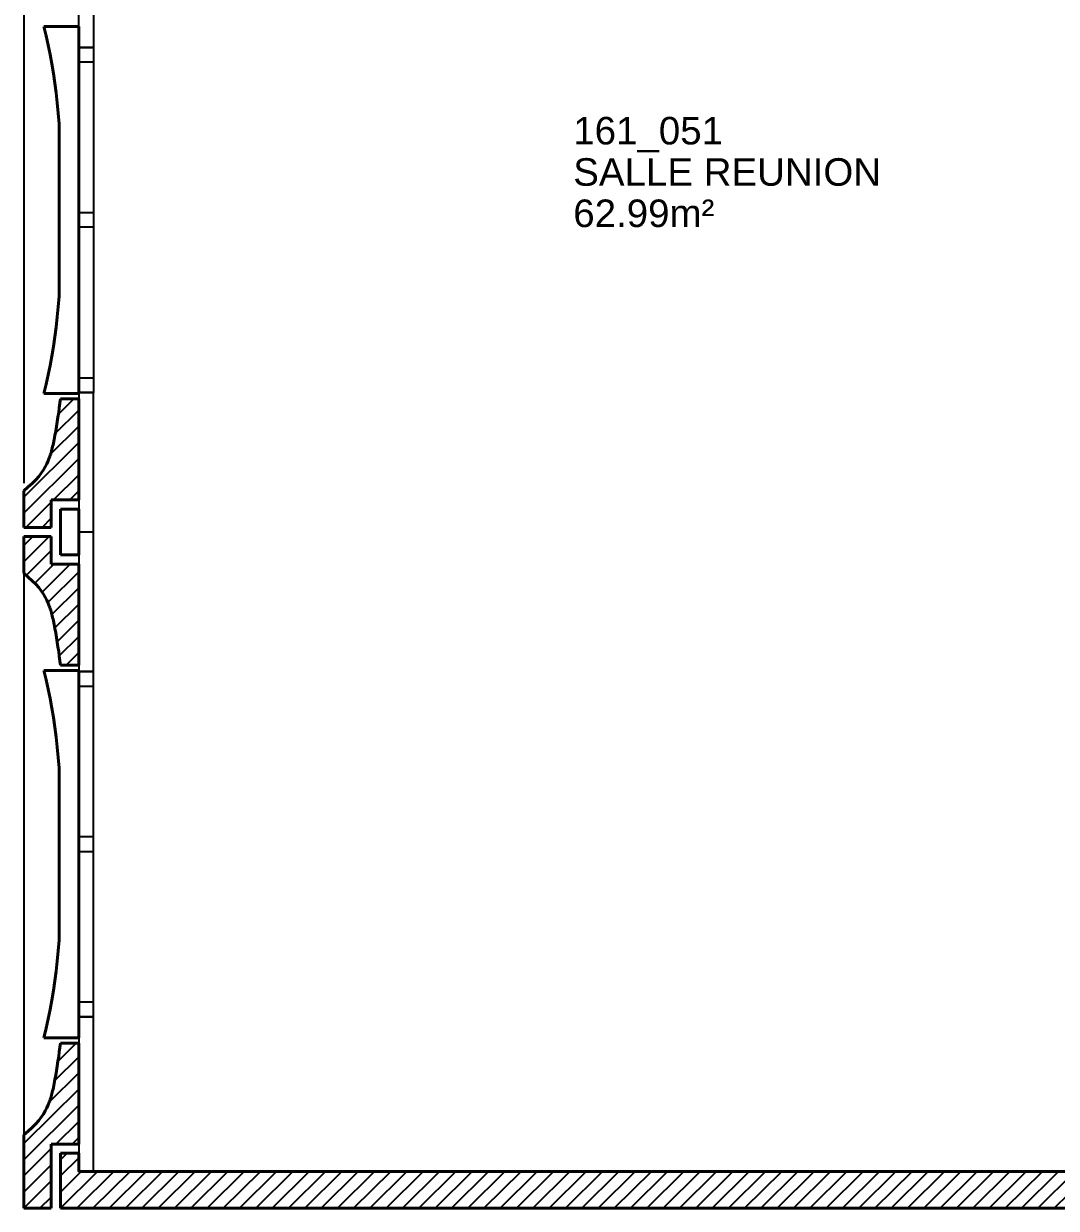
# Model space of a CAD drawing. Header units: metres. Extents: x -8 to 211, y -5 to 120.
# Drawn here: x 158.04 to 163.67, y 45.77 to 52.23 of the extents above; entities that cross this region are included whole.
import ezdxf

# ---------------------------------------------------------------- set-up
doc = ezdxf.new("R2010")
doc.units = ezdxf.units.M
doc.header["$LTSCALE"] = 0.8
doc.header["$MEASUREMENT"] = 0
doc.layers.get('0').update_dxf_attribs({"linetype": 'CONTINUOUS'})
for name, color, linetype in [('A_CHASS', 4, 'CONTINUOUS'), ('A_Etiqu_Local', 7, 'CONTINUOUS'), ('A_HACH_STRUC', 7, 'CONTINUOUS'), ('ARchi-isolation', 40, 'CONTINUOUS'), ('Z_Pole 11_Administratif', 8, 'CONTINUOUS')]:
    doc.layers.add(name, color=color, linetype=linetype)
doc.layers.add('A_MURS_STRU', color=7, linetype='CONTINUOUS', lineweight=40)
doc.styles.add('Attribut', font='arial.ttf')

# ---------------------------------------------------------------- blocks, each defined once
blk = doc.blocks.new('A_Etiqu_Local')
at = {"style": 'Attribut', "flags": 1}
for tag, p in [('CODE_HOPITAL', (-0.4463, 1.632)), ('CODE_SITE', (-0.4463, 1.407)), ('CODE_BATIMENT', (-0.4463, 1.182)), ('CODE_SECTEUR', (-0.4463, 0.957)), ('CODE_ETAGE', (-0.4463, 0.732)), ('NOM_NORMALISE', (-0.4463, -0.843)), ('SECTEUR_ACTIVITE', (-0.4463, -1.068)), ('SOUS_SECTEUR_ACTIVITE', (-0.4463, -1.293)), ('VOLUME', (-0.4463, -1.518)), ('SERVICE', (-0.4463, -1.743)), ('CODE_UG', (-0.4463, -1.968)), ('CODE_UA', (-0.4463, -2.193)), ('CODE_POLE', (-0.4463, -2.418)), ('OCCUPANT_EXTERNE', (-0.4463, -2.643)), ('DISPONIBILITE', (-0.4463, -2.868)), ('ACCES_HANDICAPES', (-0.4463, -3.093)), ('NATURE_SOL', (-0.4463, -3.318)), ('RISQUE_LABORATOIRE', (-0.4463, -3.543)), ('AMIANTE', (-0.4463, -3.768))]:
    blk.add_attdef(tag, p, '', height=0.15, dxfattribs=at)
at = {"layer": 'A_Etiqu_Local', "style": 'Attribut'}
for tag, p in [('CODE_PIECE', (-0.4463, 0.282)), ('NOM_USAGE', (-0.4463, 0.057)), ('SURFACE', (-0.4463, -0.168))]:
    blk.add_attdef(tag, p, '', height=0.15, dxfattribs=at)

msp = doc.modelspace()

# ---------------------------------------------------------------- hatches: boundary and pattern name
at = {"layer": 'A_HACH_STRUC'}
h = msp.add_hatch(dxfattribs=at)
h.set_pattern_fill('ANSI31', color=8, scale=0.5, angle=359.76959, style=0)
h.set_pattern_definition([(44.7696, (158.041404, 45.77446), (-0.0440161, 0.0443715), [])])
h.paths.add_polyline_path([(158.3414, 50.1828), (158.2414, 50.1828), (158.2386, 50.1593), (158.2355, 50.1346), (158.232, 50.1092), (158.2283, 50.0835), (158.2243, 50.0577), (158.2202, 50.0323), (158.2159, 50.0076), (158.2117, 49.984), (158.2074, 49.9619), (158.2033, 49.9415), (158.2013, 49.9322), (158.1992, 49.9233), (158.1972, 49.9148), (158.1951, 49.9066), (158.193, 49.8988), (158.1908, 49.8911), (158.1885, 49.8836), (158.1861, 49.8761), (158.1819, 49.8641), (158.1746, 49.8458), (158.1675, 49.8299), (158.159, 49.8134), (158.149, 49.7964), (158.1371, 49.7789), (158.1232, 49.7608), (158.1069, 49.7421), (158.088, 49.7229), (158.0663, 49.7032), (158.0414, 49.6828), (158.0414, 49.4829), (158.1914, 49.4829), (158.1914, 49.6327), (158.3414, 49.6327)])
h.paths.add_polyline_path([(158.3414, 49.283), (158.1914, 49.283), (158.1914, 49.4329), (158.0414, 49.4329), (158.0414, 49.2329), (158.0663, 49.2126), (158.088, 49.1928), (158.1069, 49.1736), (158.1232, 49.155), (158.1371, 49.1369), (158.149, 49.1193), (158.159, 49.1023), (158.1675, 49.0859), (158.1746, 49.07), (158.1807, 49.0546), (158.1835, 49.0471), (158.1861, 49.0396), (158.1885, 49.0322), (158.1908, 49.0246), (158.193, 49.017), (158.1951, 49.0091), (158.1972, 49.001), (158.1992, 48.9925), (158.2013, 48.9836), (158.2033, 48.9742), (158.2074, 48.9539), (158.2117, 48.9317), (158.2159, 48.9081), (158.2202, 48.8835), (158.2243, 48.858), (158.2283, 48.8323), (158.232, 48.8065), (158.2355, 48.7811), (158.2386, 48.7565), (158.2414, 48.7329), (158.3414, 48.7329)])
h.paths.add_polyline_path([(158.3414, 46.6745), (158.2414, 46.6745), (158.2386, 46.6509), (158.2355, 46.6263), (158.232, 46.6009), (158.2283, 46.5751), (158.2243, 46.5493), (158.2202, 46.5239), (158.2159, 46.4992), (158.2117, 46.4756), (158.2074, 46.4535), (158.2033, 46.4332), (158.2013, 46.4238), (158.1992, 46.4149), (158.1972, 46.4064), (158.1951, 46.3983), (158.193, 46.3904), (158.1908, 46.3827), (158.1885, 46.3752), (158.1861, 46.3678), (158.1835, 46.3603), (158.1807, 46.3528), (158.1746, 46.3374), (158.1675, 46.3215), (158.159, 46.305), (158.149, 46.288), (158.1371, 46.2705), (158.1232, 46.2524), (158.1069, 46.2338), (158.088, 46.2146), (158.0663, 46.1948), (158.0476, 46.1795), (158.0476, 45.7745), (158.1914, 45.7745), (158.1914, 46.1244), (158.3414, 46.1244)])
h = msp.add_hatch(dxfattribs=at)
h.set_pattern_fill('ANSI31', color=8, scale=0.5, angle=359.76959, style=0)
h.set_pattern_definition([(44.7696, (158.24141, 45.77446), (-0.0440161, 0.04437154), [])])
h.paths.add_polyline_path([(164.5866, 45.9745), (158.3414, 45.9745), (158.3414, 46.0744), (158.2414, 46.0744), (158.2414, 45.9745), (158.2414, 45.7745), (164.5866, 45.7745)])
h.paths.add_polyline_path([(165.2414, 46.4745), (165.2412, 46.4745), (165.2412, 46.5745), (165.3413, 46.5745), (165.3413, 46.7745), (165.2414, 46.7745), (164.9914, 46.7745), (164.9914, 45.9745), (164.5866, 45.9745), (164.5866, 45.7745), (165.2414, 45.7745)])

# ---------------------------------------------------------------- linework, layer by layer
at = {"layer": 'A_CHASS', "color": 8}
for p, q in [((158.0414, 52.8245), (158.0414, 49.7244)), ((158.3414, 52.0976), (158.4214, 52.0976)), ((158.3414, 50.2176), (158.3414, 52.0976)), ((158.4214, 52.0976), (158.4214, 50.2176)), ((158.4214, 52.0176), (158.3414, 52.0176)), ((158.3414, 51.1976), (158.4214, 51.1976)), ((158.4214, 51.1176), (158.3414, 51.1176)), ((158.3414, 50.2976), (158.4214, 50.2976)), ((158.4214, 50.2176), (158.3414, 50.2176)), ((158.0414, 49.2744), (158.0414, 46.1745)), ((158.3414, 48.7329), (158.3414, 46.6744)), ((158.4214, 48.6978), (158.3414, 48.6978)), ((158.4214, 46.8178), (158.4214, 48.6978)), ((158.3414, 48.6178), (158.4214, 48.6178)), ((158.4214, 47.7978), (158.3414, 47.7978)), ((158.3414, 47.7178), (158.4214, 47.7178)), ((158.4214, 46.8978), (158.3414, 46.8978)), ((158.3414, 46.8178), (158.4214, 46.8178))]:
    msp.add_line(p, q, dxfattribs=at)
at = {"layer": 'A_MURS_STRU', "color": 8, "linetype": 'Continuous'}
for p, q in [((158.1514, 52.212), (158.3414, 52.212)), ((158.1514, 52.212), (158.1639, 52.1608)), ((158.3414, 52.212), (158.3414, 50.212)), ((158.1639, 52.1608), (158.1752, 52.1098)), ((158.1752, 52.1098), (158.1856, 52.0587)), ((158.1856, 52.0587), (158.1949, 52.0073)), ((158.1949, 52.0073), (158.2034, 51.9555)), ((158.2034, 51.9555), (158.2111, 51.9029)), ((158.2111, 51.9029), (158.218, 51.8494)), ((158.218, 51.8494), (158.2242, 51.7948)), ((158.2242, 51.7948), (158.2298, 51.7389)), ((158.2298, 51.7389), (158.2348, 51.6814)), ((158.2348, 50.7426), (158.2348, 51.6814)), ((158.2298, 50.6851), (158.2348, 50.7426)), ((158.2242, 50.6291), (158.2298, 50.6851)), ((158.218, 50.5745), (158.2242, 50.6291)), ((158.2034, 50.4685), (158.2111, 50.521)), ((158.2111, 50.521), (158.218, 50.5745)), ((158.1949, 50.4166), (158.2034, 50.4685)), ((158.1856, 50.3652), (158.1949, 50.4166)), ((158.1752, 50.3141), (158.1856, 50.3652)), ((158.1514, 50.212), (158.1639, 50.2631)), ((158.1639, 50.2631), (158.1752, 50.3141)), ((158.3414, 50.212), (158.1514, 50.212)), ((158.232, 50.1092), (158.2355, 50.1346)), ((158.2355, 50.1346), (158.2386, 50.1593)), ((158.2386, 50.1593), (158.2414, 50.1828)), ((158.2414, 50.1828), (158.3414, 50.1828)), ((158.3414, 50.1828), (158.3414, 49.6327)), ((158.2243, 50.0577), (158.2283, 50.0835)), ((158.2283, 50.0835), (158.232, 50.1092)), ((158.2117, 49.984), (158.2159, 50.0076)), ((158.2159, 50.0076), (158.2202, 50.0323)), ((158.2202, 50.0323), (158.2243, 50.0577)), ((158.2013, 49.9322), (158.2033, 49.9415)), ((158.2033, 49.9415), (158.2074, 49.9619)), ((158.2074, 49.9619), (158.2117, 49.984)), ((158.1835, 49.8687), (158.1861, 49.8761)), ((158.1861, 49.8761), (158.1885, 49.8836)), ((158.1885, 49.8836), (158.1908, 49.8911)), ((158.1908, 49.8911), (158.193, 49.8988)), ((158.193, 49.8988), (158.1951, 49.9066)), ((158.1951, 49.9066), (158.1972, 49.9148)), ((158.1972, 49.9148), (158.1992, 49.9233)), ((158.1992, 49.9233), (158.2013, 49.9322)), ((158.149, 49.7964), (158.159, 49.8134)), ((158.159, 49.8134), (158.1675, 49.8299)), ((158.1675, 49.8299), (158.1746, 49.8458)), ((158.1746, 49.8458), (158.1807, 49.8612)), ((158.1807, 49.8612), (158.1835, 49.8687)), ((158.1069, 49.7421), (158.1232, 49.7608)), ((158.1232, 49.7608), (158.1371, 49.7789)), ((158.1371, 49.7789), (158.149, 49.7964)), ((158.0414, 49.6828), (158.0663, 49.7032)), ((158.0414, 49.4829), (158.0414, 49.6828)), ((158.0663, 49.7032), (158.088, 49.7229)), ((158.088, 49.7229), (158.1069, 49.7421)), ((158.1914, 49.6327), (158.3414, 49.6327)), ((158.1914, 49.6327), (158.1914, 49.4829)), ((158.3414, 49.5827), (158.2414, 49.5827)), ((158.2414, 49.5827), (158.2414, 49.333)), ((158.3414, 49.5827), (158.3414, 49.333)), ((158.1914, 49.4829), (158.0414, 49.4829)), ((158.1914, 49.4329), (158.0414, 49.4329)), ((158.0414, 49.4329), (158.0414, 49.2329)), ((158.1914, 49.283), (158.1914, 49.4329)), ((158.3414, 49.333), (158.2414, 49.333)), ((158.0414, 49.2329), (158.0663, 49.2126)), ((158.1914, 49.283), (158.3414, 49.283)), ((158.3414, 48.7329), (158.3414, 49.283)), ((158.0663, 49.2126), (158.088, 49.1928)), ((158.088, 49.1928), (158.1069, 49.1736)), ((158.1069, 49.1736), (158.1232, 49.155)), ((158.1232, 49.155), (158.1371, 49.1369)), ((158.1371, 49.1369), (158.149, 49.1193)), ((158.149, 49.1193), (158.159, 49.1023)), ((158.159, 49.1023), (158.1675, 49.0859)), ((158.1675, 49.0859), (158.1746, 49.07)), ((158.1746, 49.07), (158.1807, 49.0546)), ((158.1807, 49.0546), (158.1835, 49.0471)), ((158.1835, 49.0471), (158.1861, 49.0396)), ((158.1861, 49.0396), (158.1885, 49.0322)), ((158.1885, 49.0322), (158.1908, 49.0246)), ((158.1908, 49.0246), (158.193, 49.017)), ((158.193, 49.017), (158.1951, 49.0091)), ((158.1951, 49.0091), (158.1972, 49.001)), ((158.1972, 49.001), (158.1992, 48.9925)), ((158.1992, 48.9925), (158.2013, 48.9836)), ((158.2013, 48.9836), (158.2033, 48.9742)), ((158.2033, 48.9742), (158.2074, 48.9539)), ((158.2074, 48.9539), (158.2117, 48.9317)), ((158.2117, 48.9317), (158.2159, 48.9081)), ((158.2159, 48.9081), (158.2202, 48.8835)), ((158.2202, 48.8835), (158.2243, 48.858)), ((158.2243, 48.858), (158.2283, 48.8323)), ((158.2283, 48.8323), (158.232, 48.8065)), ((158.232, 48.8065), (158.2355, 48.7811)), ((158.2355, 48.7811), (158.2386, 48.7565)), ((158.2386, 48.7565), (158.2414, 48.7329)), ((158.2414, 48.7329), (158.3414, 48.7329)), ((158.1514, 48.7037), (158.3414, 48.7037)), ((158.1514, 48.7037), (158.1639, 48.6525)), ((158.1639, 48.6525), (158.1752, 48.6015)), ((158.3414, 48.7037), (158.3414, 46.7037)), ((158.1752, 48.6015), (158.1856, 48.5504)), ((158.1856, 48.5504), (158.1949, 48.4991)), ((158.1949, 48.4991), (158.2034, 48.4472)), ((158.2034, 48.4472), (158.2111, 48.3946)), ((158.2111, 48.3946), (158.218, 48.3411)), ((158.218, 48.3411), (158.2242, 48.2865)), ((158.2242, 48.2865), (158.2298, 48.2306)), ((158.2298, 48.2306), (158.2348, 48.1731)), ((158.2348, 47.2343), (158.2348, 48.1731)), ((158.2298, 47.1768), (158.2348, 47.2343)), ((158.2242, 47.1208), (158.2298, 47.1768)), ((158.218, 47.0662), (158.2242, 47.1208)), ((158.2111, 47.0128), (158.218, 47.0662)), ((158.2034, 46.9602), (158.2111, 47.0128)), ((158.1856, 46.8569), (158.1949, 46.9083)), ((158.1949, 46.9083), (158.2034, 46.9602)), ((158.1752, 46.8059), (158.1856, 46.8569)), ((158.1639, 46.7548), (158.1752, 46.8059)), ((158.1514, 46.7037), (158.1639, 46.7548)), ((158.3414, 46.7037), (158.1514, 46.7037)), ((158.2355, 46.6263), (158.2386, 46.6509)), ((158.2386, 46.6509), (158.2414, 46.6745)), ((158.2414, 46.6745), (158.3414, 46.6745)), ((158.3414, 46.6745), (158.3414, 46.1244)), ((158.2283, 46.5751), (158.232, 46.6009)), ((158.232, 46.6009), (158.2355, 46.6263)), ((158.2159, 46.4992), (158.2202, 46.5239)), ((158.2202, 46.5239), (158.2243, 46.5493)), ((158.2243, 46.5493), (158.2283, 46.5751)), ((158.2074, 46.4535), (158.2117, 46.4756)), ((158.2117, 46.4756), (158.2159, 46.4992)), ((158.193, 46.3904), (158.1951, 46.3983)), ((158.1951, 46.3983), (158.1972, 46.4064)), ((158.1972, 46.4064), (158.1992, 46.4149)), ((158.1992, 46.4149), (158.2013, 46.4238)), ((158.2013, 46.4238), (158.2033, 46.4332)), ((158.2033, 46.4332), (158.2074, 46.4535)), ((158.1675, 46.3215), (158.1746, 46.3374)), ((158.1746, 46.3374), (158.1807, 46.3528)), ((158.1807, 46.3528), (158.1835, 46.3603)), ((158.1835, 46.3603), (158.1861, 46.3678)), ((158.1861, 46.3678), (158.1885, 46.3752)), ((158.1885, 46.3752), (158.1908, 46.3827)), ((158.1908, 46.3827), (158.193, 46.3904)), ((158.1232, 46.2524), (158.1371, 46.2705)), ((158.1371, 46.2705), (158.149, 46.288)), ((158.149, 46.288), (158.159, 46.305)), ((158.159, 46.305), (158.1675, 46.3215)), ((158.0663, 46.1948), (158.088, 46.2146)), ((158.088, 46.2146), (158.1069, 46.2338)), ((158.1069, 46.2338), (158.1232, 46.2524)), ((158.0414, 46.1745), (158.0663, 46.1948)), ((158.0414, 45.7745), (158.0414, 46.1745)), ((158.1914, 46.1244), (158.3414, 46.1244)), ((158.1914, 46.1244), (158.1914, 45.7745)), ((158.2414, 46.0744), (158.3414, 46.0744)), ((158.2414, 45.7745), (158.2414, 46.0744)), ((158.3414, 45.9745), (158.3414, 46.0744)), ((164.9914, 45.9745), (158.3414, 45.9745)), ((158.1914, 45.7745), (158.0414, 45.7745)), ((158.2414, 45.7745), (165.2414, 45.7745))]:
    msp.add_line(p, q, dxfattribs=at)
at = {"layer": 'ARchi-isolation', "color": 8, "linetype": 'Continuous'}
for p, q in [((158.3414, 52.0976), (158.3414, 52.8658)), ((158.4214, 52.8658), (158.4214, 52.0976)), ((158.4214, 52.0976), (158.3414, 52.0976)), ((158.3414, 50.2177), (158.3414, 48.6977)), ((158.3414, 50.2177), (158.4214, 50.2177)), ((158.4214, 48.6977), (158.4214, 50.2177)), ((158.4214, 49.4577), (158.3414, 49.4577)), ((158.3414, 48.6977), (158.4214, 48.6977)), ((158.4214, 46.8178), (158.3414, 46.8178)), ((158.3414, 46.8178), (158.3414, 45.9745)), ((158.4214, 45.9745), (158.4214, 46.8178)), ((158.3414, 45.9745), (158.4214, 45.9745))]:
    msp.add_line(p, q, dxfattribs=at)
at = {"layer": 'Z_Pole 11_Administratif', "color": 8, "const_width": 0.01}
msp.add_lwpolyline([(162.3912, 60.0495), (159.4412, 60.0495), (159.4412, 56.6995), (159.4512, 56.2495), (158.3414, 56.2495), (158.3414, 53.0658), (159.5214, 53.0658), (159.5214, 53.2159), (160.0914, 53.2159), (160.0914, 52.7159), (159.5214, 52.7159), (159.5214, 52.8658), (158.3414, 52.8658), (158.3414, 45.9745), (164.9914, 45.9745), (164.9914, 46.677), (164.5414, 46.677), (164.5414, 56.5995), (162.7914, 56.5995), (162.7914, 56.2495), (160.1412, 56.2495), (160.1412, 56.6995), (162.3912, 56.6995)], close=True, dxfattribs=at)

# ---------------------------------------------------------------- block references
at = {"layer": 'A_Etiqu_Local', "color": 8}
ref = msp.add_blockref('A_Etiqu_Local', (161.4814, 51.287), dxfattribs=at)
ref.add_attrib('CODE_PIECE', '161_051', (161.0351, 51.5689), dxfattribs={"height": 0.15, "style": 'Attribut'})
ref.add_attrib('NOM_USAGE', 'SALLE REUNION', (161.0351, 51.3439), dxfattribs={"height": 0.15, "style": 'Attribut'})
ref.add_attrib('SURFACE', '62.99m²', (161.0351, 51.1189), dxfattribs={"height": 0.15, "style": 'Attribut'})

doc.saveas('drawing.dxf')
